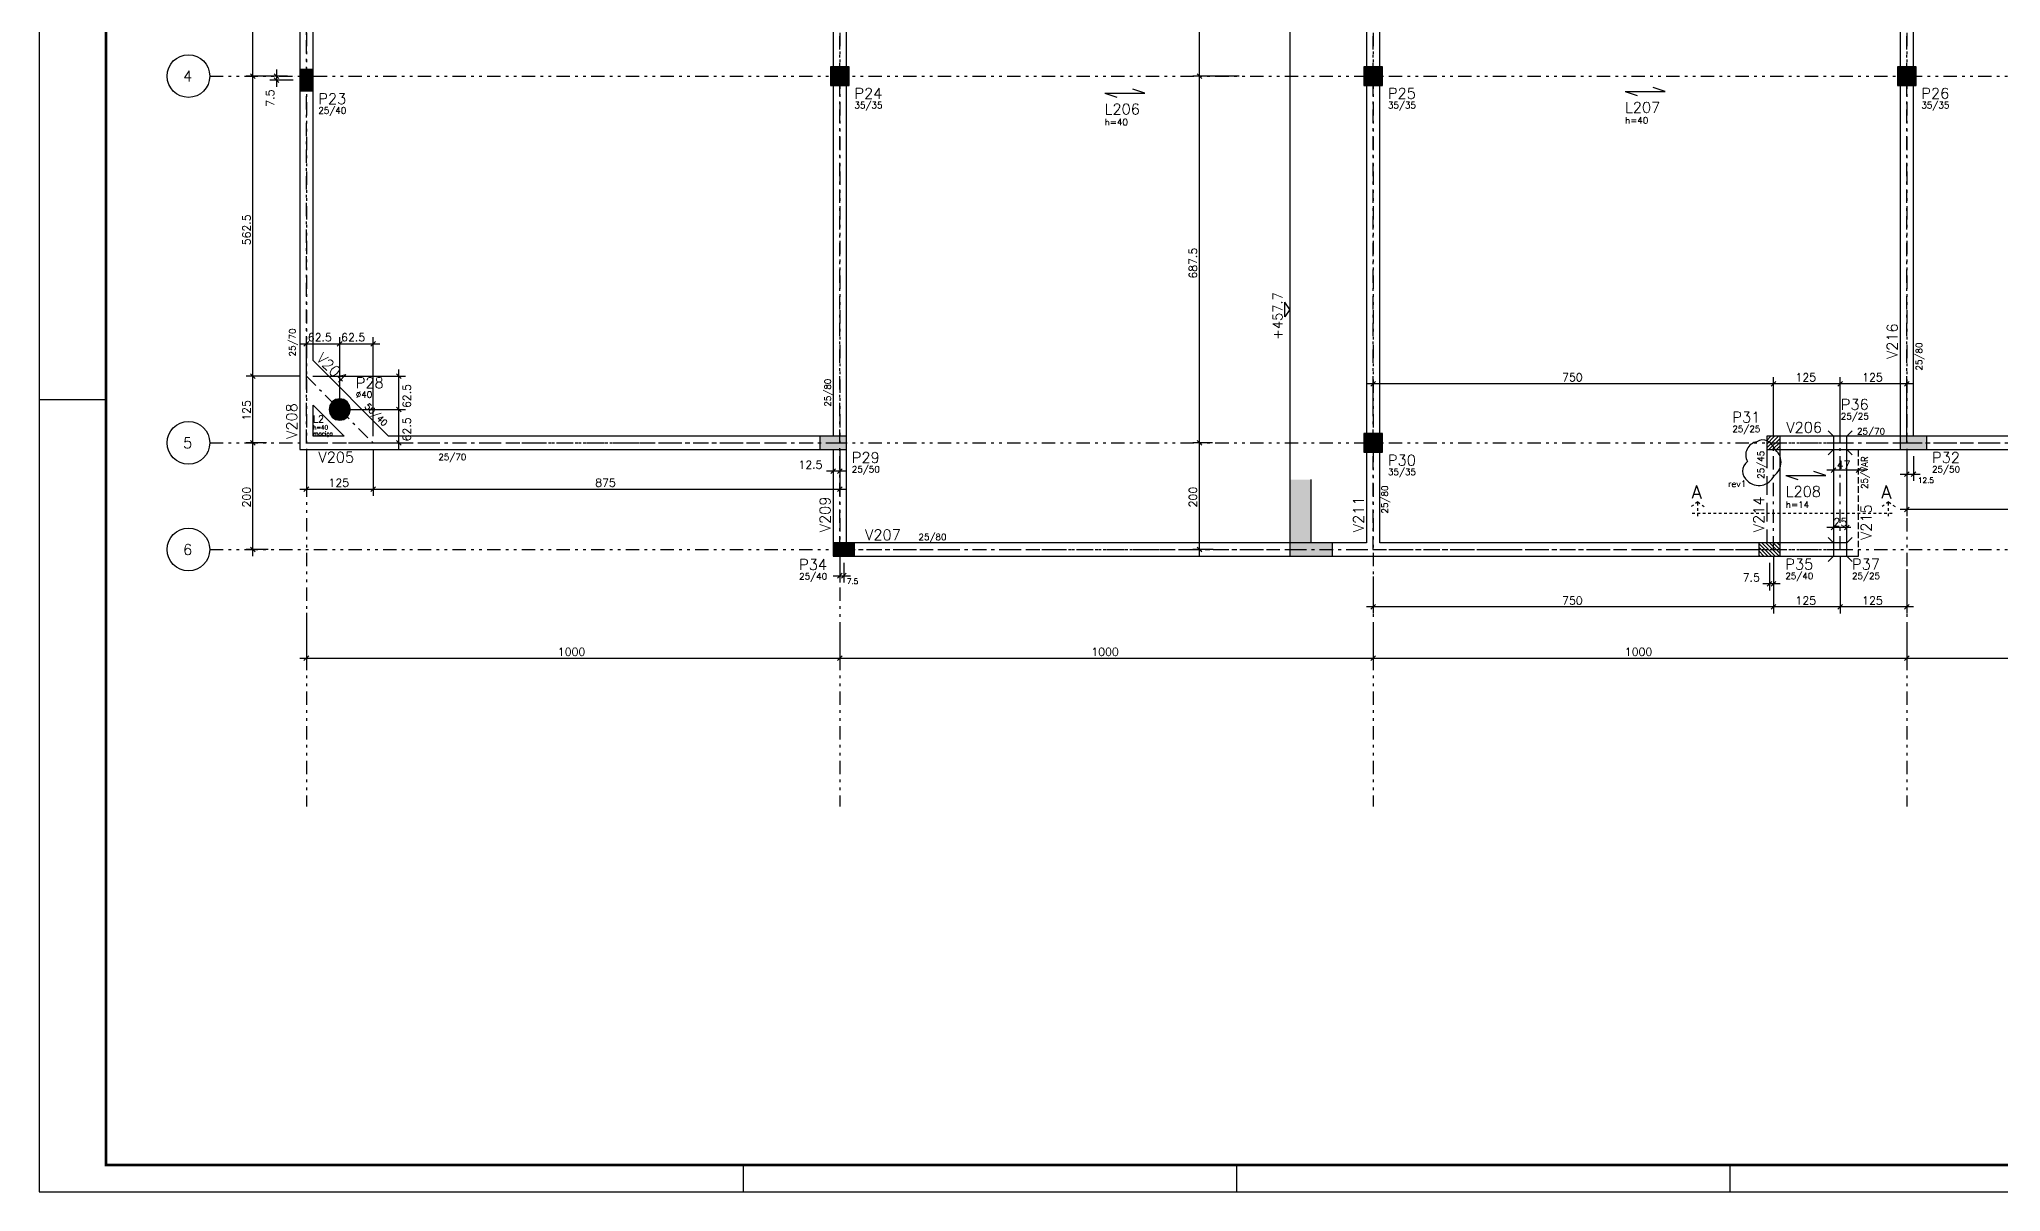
# Model space of a CAD drawing. Extents: x 259 to 378, y 4 to 88.
# Drawn here: x 259.2 to 332.7, y 4 to 47.2 of the extents above; entities that cross this region are included whole.
import ezdxf

# ---------------------------------------------------------------- set-up
doc = ezdxf.new("R2010")
doc.units = 0
doc.header["$MEASUREMENT"] = 0
for name, pattern in [('ESTILO_TQS_0001', [1, 0.7, -0.3]), ('ESTILO_TQS_0003', [0.91, 0.5, -0.2, 0.01, -0.2]), ('ESTILO_TQS_0004', [1.12, 0.5, -0.2, 0.01, -0.2, 0.01, -0.2]), ('ESTILO_TQS_0005', [0.4, 0.3, -0.1])]:
    doc.linetypes.add(name, pattern=pattern)
doc.layers.get('0').update_dxf_attribs({"linetype": 'CONTINUOUS'})
for name, color, linetype in [('1', 1, 'CONTINUOUS'), ('2', 2, 'CONTINUOUS'), ('3', 3, 'CONTINUOUS'), ('4', 4, 'CONTINUOUS'), ('6', 6, 'CONTINUOUS'), ('7', 7, 'CONTINUOUS'), ('9', 9, 'CONTINUOUS'), ('ARQ-FOLHA', 7, 'CONTINUOUS')]:
    doc.layers.add(name, color=color, linetype=linetype)
doc.styles.get("Standard").update_dxf_attribs({"font": 'ROMANS.SHX'})

# ---------------------------------------------------------------- blocks, each defined once
blk = doc.blocks.new('fla0')
at = {"layer": 'ARQ-FOLHA'}
for p, q in [((4982.29, 1431.998), (4982.29, 1347.898)), ((4982.29, 1377.598), (4984.79, 1377.598)), ((5008.69, 1347.898), (5008.69, 1348.898)), ((5027.19, 1347.898), (5027.19, 1348.898)), ((5045.69, 1347.898), (5045.69, 1348.898))]:
    blk.add_line(p, q, dxfattribs=at)
at = {"layer": 'ARQ-FOLHA', "const_width": 0.1}
blk.add_lwpolyline([(5100.19, 1430.998), (4984.79, 1430.998), (4984.79, 1348.898), (5100.19, 1348.898), (5100.19, 1430.998)], dxfattribs=at)
at = {"layer": 'ARQ-FOLHA'}
blk.add_lwpolyline([(4982.29, 1347.898), (5101.19, 1347.898)], dxfattribs=at)

msp = doc.modelspace()

# ---------------------------------------------------------------- linework, layer by layer
at = {"color": 10, "linetype": 'Continuous'}
msp.add_lwpolyline([(323.24434, 30.69312, 0.52056705), (324.24123, 30.87982, 0.52056705), (324.24123, 31.89507, 0.52056705), (323.60039, 32.15552, 0.52056705), (323.24434, 31.4126, 0.52056705)], format="xyb", close=True, dxfattribs=at)
at = {"layer": '1', "linetype": 'Continuous'}
for p, q in [((267.21467, 45.61351), (267.21467, 57.71351)), ((302.69768, 45.61351), (302.69768, 57.71351)), ((268.09608, 45.86351), (266.96467, 45.86351)), ((268.09608, 45.86351), (266.96467, 45.86351)), ((267.30306, 45.77512), (267.12629, 45.9519)), ((267.30306, 45.77512), (267.12629, 45.9519)), ((267.21467, 34.36351), (267.21467, 46.11351)), ((268.50528, 45.86351), (267.84649, 45.86351)), ((268.71682, 45.71351), (267.84649, 45.71351)), ((268.0081, 45.9519), (268.18487, 45.77512)), ((268.0081, 45.8019), (268.18487, 45.62512)), ((268.09649, 46.11351), (268.09649, 45.46351)), ((304.19347, 45.86351), (302.44768, 45.86351)), ((304.19347, 45.86351), (302.44768, 45.86351)), ((302.78606, 45.77512), (302.60929, 45.9519)), ((302.78606, 45.77512), (302.60929, 45.9519)), ((302.69768, 31.86351), (302.69768, 46.11351)), ((269.21682, 34.86351), (269.21682, 36.07944)), ((270.46682, 33.61351), (270.46682, 36.07944)), ((270.46682, 33.61351), (270.46682, 36.07944)), ((271.71682, 32.36351), (271.71682, 36.07944)), ((268.96682, 35.82944), (270.71682, 35.82944)), ((269.12843, 35.74105), (269.30521, 35.91782)), ((270.21682, 35.82944), (271.96682, 35.82944)), ((270.37843, 35.74105), (270.55521, 35.91782)), ((270.37843, 35.74105), (270.55521, 35.91782)), ((271.62843, 35.74105), (271.80521, 35.91782)), ((268.96682, 34.61351), (266.96467, 34.61351)), ((268.96682, 34.61351), (266.96467, 34.61351)), ((267.30306, 34.52512), (267.12629, 34.7019)), ((267.30306, 34.52512), (267.12629, 34.7019)), ((267.21467, 31.86351), (267.21467, 34.86351)), ((269.45524, 34.61351), (272.93586, 34.61351)), ((272.77425, 34.52512), (272.59747, 34.7019)), ((272.68586, 33.11351), (272.68586, 34.86351)), ((309.21682, 33.38693), (309.21682, 34.57941)), ((324.21682, 32.36351), (324.21682, 34.57941)), ((324.21682, 32.36351), (324.21682, 34.57941)), ((326.71682, 32.36351), (326.71682, 34.57941)), ((326.71682, 32.36351), (326.71682, 34.57941)), ((329.21682, 32.36351), (329.21682, 34.57941)), ((324.46682, 34.32941), (308.96682, 34.32941)), ((309.30521, 34.4178), (309.12843, 34.24102)), ((326.96682, 34.32941), (323.96682, 34.32941)), ((324.30521, 34.4178), (324.12843, 34.24102)), ((324.30521, 34.4178), (324.12843, 34.24102)), ((329.46682, 34.32941), (326.46682, 34.32941)), ((326.80521, 34.4178), (326.62843, 34.24102)), ((326.80521, 34.4178), (326.62843, 34.24102)), ((329.30521, 34.4178), (329.12843, 34.24102)), ((270.71682, 33.36351), (272.93586, 33.36351)), ((271.72011, 33.36351), (272.93586, 33.36351)), ((272.77425, 33.27512), (272.59747, 33.4519)), ((272.77425, 33.27512), (272.59747, 33.4519)), ((272.68586, 31.86351), (272.68586, 33.61351)), ((267.21467, 27.86351), (267.21467, 32.36351)), ((302.69768, 27.86351), (302.69768, 32.36351)), ((323.96682, 31.92366), (324.40667, 32.36351)), ((323.96682, 32.06508), (324.26525, 32.36351)), ((323.96682, 32.2065), (324.12382, 32.36351)), ((323.96682, 32.34792), (323.9824, 32.36351)), ((326.46682, 32.36351), (326.26682, 32.56351)), ((326.96682, 32.36351), (327.16682, 32.56351)), ((267.72399, 32.11351), (266.96467, 32.11351)), ((267.72399, 32.11351), (266.96467, 32.11351)), ((267.30306, 32.02512), (267.12629, 32.2019)), ((267.30306, 32.02512), (267.12629, 32.2019)), ((269.21682, 31.86351), (269.21682, 30.12996)), ((271.71682, 31.86351), (271.71682, 30.12996)), ((272.07167, 32.11351), (272.93586, 32.11351)), ((272.77425, 32.02512), (272.59747, 32.2019)), ((289.21682, 31.86351), (289.21682, 30.80501)), ((303.1866, 32.11351), (302.44768, 32.11351)), ((303.1866, 32.11351), (302.44768, 32.11351)), ((302.78606, 32.02512), (302.60929, 32.2019)), ((302.78606, 32.02512), (302.60929, 32.2019)), ((324.04809, 31.86351), (324.46682, 32.28224)), ((324.18951, 31.86351), (324.46682, 32.14082)), ((324.33093, 31.86351), (324.46682, 31.9994)), ((326.46682, 31.86351), (326.26682, 31.66351)), ((326.96682, 31.86351), (327.16682, 31.66351)), ((329.21682, 31.86351), (329.21682, 29.36837)), ((329.21682, 31.86351), (329.21682, 30.68671)), ((271.71682, 31.2486), (271.71682, 30.12996)), ((289.46682, 31.05501), (288.71682, 31.05501)), ((289.05521, 31.1434), (288.87843, 30.96662)), ((288.96682, 31.61351), (288.96682, 30.80501)), ((289.30521, 31.1434), (289.12843, 30.96662)), ((289.21682, 31.25822), (289.21682, 30.12996)), ((327.7053, 31.09413), (326.21682, 31.09413)), ((326.55521, 31.18252), (326.37843, 31.00574)), ((327.49521, 31.18252), (327.31843, 31.00574)), ((328.96682, 30.93671), (329.71682, 30.93671)), ((329.12843, 30.84832), (329.30521, 31.0251)), ((329.37843, 30.84832), (329.55521, 31.0251)), ((329.46682, 31.61351), (329.46682, 30.68671)), ((268.96682, 30.37996), (271.96682, 30.37996)), ((269.12843, 30.29158), (269.30521, 30.46835)), ((271.46682, 30.37996), (289.46682, 30.37996)), ((271.62843, 30.29158), (271.80521, 30.46835)), ((271.62843, 30.29158), (271.80521, 30.46835)), ((289.12843, 30.29158), (289.30521, 30.46835)), ((349.46682, 29.61837), (328.96682, 29.61837)), ((329.30521, 29.70676), (329.12843, 29.52998)), ((327.12127, 28.94173), (326.21682, 28.94173)), ((326.55521, 29.03012), (326.37843, 28.85335)), ((327.05521, 29.03012), (326.87843, 28.85335)), ((267.78597, 28.11351), (266.96467, 28.11351)), ((267.30306, 28.02512), (267.12629, 28.2019)), ((303.21449, 28.11351), (302.44768, 28.11351)), ((302.78606, 28.02512), (302.60929, 28.2019)), ((323.66682, 28.34268), (324.14599, 27.86351)), ((323.66682, 28.20126), (324.00457, 27.86351)), ((323.66682, 28.05984), (323.86315, 27.86351)), ((323.78741, 28.36351), (324.28741, 27.86351)), ((323.92884, 28.36351), (324.42884, 27.86351)), ((324.07026, 28.36351), (324.46682, 27.96694)), ((324.21168, 28.36351), (324.46682, 28.10837)), ((324.3531, 28.36351), (324.46682, 28.24979)), ((326.46682, 28.36351), (326.26682, 28.56351)), ((326.96682, 28.36351), (327.16682, 28.56351)), ((289.12843, 27.04551), (289.30521, 27.22228)), ((289.21682, 27.86351), (289.21682, 26.88389)), ((289.27843, 27.04551), (289.45521, 27.22228)), ((289.36682, 27.61351), (289.36682, 26.88389)), ((323.66682, 27.91842), (323.72173, 27.86351)), ((324.06682, 27.61351), (324.06682, 26.57887)), ((324.21682, 27.86351), (324.21682, 25.71239)), ((324.21682, 27.86351), (324.21682, 26.57887)), ((324.21682, 27.86351), (324.21682, 25.71239)), ((326.46682, 27.86351), (326.26682, 27.66351)), ((326.71682, 27.86351), (326.71682, 25.71239)), ((326.71682, 27.86351), (326.71682, 25.71239)), ((326.96682, 27.86351), (327.16682, 27.66351)), ((329.21682, 27.37557), (329.21682, 25.71239)), ((288.96682, 27.13389), (289.61682, 27.13389)), ((309.21682, 27.10861), (309.21682, 25.71239)), ((324.46682, 26.82887), (323.81682, 26.82887)), ((324.15521, 26.91726), (323.97843, 26.74048)), ((324.30521, 26.91726), (324.12843, 26.74048)), ((324.46682, 25.96239), (308.96682, 25.96239)), ((309.30521, 26.05078), (309.12843, 25.874)), ((326.96682, 25.96239), (323.96682, 25.96239)), ((324.30521, 26.05078), (324.12843, 25.874)), ((324.30521, 26.05078), (324.12843, 25.874)), ((329.46682, 25.96239), (326.46682, 25.96239)), ((326.80521, 26.05078), (326.62843, 25.874)), ((326.80521, 26.05078), (326.62843, 25.874)), ((329.30521, 26.05078), (329.12843, 25.874)), ((269.21682, 25.7348), (269.21682, 23.78903)), ((289.21682, 25.37601), (289.21682, 23.78903)), ((289.21682, 25.37601), (289.21682, 23.78903)), ((309.21682, 25.08284), (309.21682, 23.78903)), ((309.21682, 25.08284), (309.21682, 23.78903)), ((329.21682, 24.94808), (329.21682, 23.78903)), ((329.21682, 24.94808), (329.21682, 23.78903)), ((268.96682, 24.03903), (289.46682, 24.03903)), ((269.12843, 23.95064), (269.30521, 24.12741)), ((288.96682, 24.03903), (309.46682, 24.03903)), ((289.12843, 23.95064), (289.30521, 24.12741)), ((289.12843, 23.95064), (289.30521, 24.12741)), ((308.96682, 24.03903), (329.46682, 24.03903)), ((309.12843, 23.95064), (309.30521, 24.12741)), ((309.12843, 23.95064), (309.30521, 24.12741)), ((328.96682, 24.03903), (349.46682, 24.03903)), ((329.12843, 23.95064), (329.30521, 24.12741)), ((329.12843, 23.95064), (329.30521, 24.12741))]:
    msp.add_line(p, q, dxfattribs=at)
at = {"layer": '1', "color": 4, "linetype": 'ESTILO_TQS_0005', "ltscale": 0.3}
for p, q in [((321.37935, 29.899), (321.06392, 29.6748)), ((321.17144, 29.47588), (328.66932, 29.47588)), ((321.37935, 29.35872), (321.37935, 29.899)), ((321.37935, 29.899), (321.69477, 29.6748)), ((328.53679, 29.899), (328.22137, 29.6748)), ((328.53679, 29.35872), (328.53679, 29.899)), ((328.53679, 29.899), (328.85222, 29.6748))]:
    msp.add_line(p, q, dxfattribs=at)
at = {"layer": '1', "linetype": 'Continuous'}
for points in [[(268.96682, 45.31351), (269.46682, 45.31351), (269.46682, 46.11351)], [(268.96682, 45.31351), (269.46682, 46.11351), (268.96682, 46.11351)], [(268.96682, 45.31351), (268.96682, 46.11351), (268.96682, 45.31351)], [(288.86682, 45.51351), (289.56682, 45.51351), (289.56682, 46.21351)], [(288.86682, 45.51351), (289.56682, 46.21351), (288.86682, 46.21351)], [(288.86682, 45.51351), (288.86682, 46.21351), (288.86682, 45.51351)], [(308.86682, 45.51351), (309.56682, 45.51351), (309.56682, 46.21351)], [(308.86682, 45.51351), (309.56682, 46.21351), (308.86682, 46.21351)], [(308.86682, 45.51351), (308.86682, 46.21351), (308.86682, 45.51351)], [(328.86682, 45.51351), (329.56682, 45.51351), (329.56682, 46.21351)], [(328.86682, 45.51351), (329.56682, 46.21351), (328.86682, 46.21351)], [(328.86682, 45.51351), (328.86682, 46.21351), (328.86682, 45.51351)], [(270.86682, 33.36351), (270.09727, 33.51658), (270.06682, 33.36351)], [(270.86682, 33.36351), (270.06682, 33.36351), (270.09727, 33.21043)], [(270.86682, 33.36351), (270.18398, 33.64635), (270.09727, 33.51658)], [(270.86682, 33.36351), (270.09727, 33.21043), (270.18398, 33.08066)], [(270.86682, 33.36351), (270.31375, 33.73306), (270.18398, 33.64635)], [(270.86682, 33.36351), (270.18398, 33.08066), (270.31375, 32.99396)], [(270.86682, 33.36351), (270.46682, 33.76351), (270.31375, 33.73306)], [(270.86682, 33.36351), (270.31375, 32.99396), (270.46682, 32.96351)], [(270.86682, 33.36351), (270.61989, 33.73306), (270.46682, 33.76351)], [(270.86682, 33.36351), (270.46682, 32.96351), (270.61989, 32.99396)], [(270.86682, 33.36351), (270.74966, 33.64635), (270.61989, 33.73306)], [(270.86682, 33.36351), (270.61989, 32.99396), (270.74966, 33.08066)], [(270.86682, 33.36351), (270.83637, 33.51658), (270.74966, 33.64635)], [(270.86682, 33.36351), (270.74966, 33.08066), (270.83637, 33.21043)], [(270.86682, 33.36351), (270.83637, 33.21043), (270.86682, 33.36351)], [(289.46682, 31.86351), (289.46682, 32.36351), (288.46682, 32.36351)], [(289.46682, 31.86351), (288.46682, 32.36351), (288.46682, 31.86351)], [(308.86682, 31.76351), (309.56682, 31.76351), (309.56682, 32.46351)], [(308.86682, 31.76351), (309.56682, 32.46351), (308.86682, 32.46351)], [(308.86682, 31.76351), (308.86682, 32.46351), (308.86682, 31.76351)], [(329.96682, 31.86351), (329.96682, 32.36351), (328.96682, 32.36351)], [(329.96682, 31.86351), (328.96682, 32.36351), (328.96682, 31.86351)], [(289.46682, 31.86351), (288.46682, 31.86351), (289.46682, 31.86351)], [(329.96682, 31.86351), (328.96682, 31.86351), (329.96682, 31.86351)], [(289.76682, 27.86351), (289.76682, 28.36351), (288.96682, 28.36351)], [(289.76682, 27.86351), (288.96682, 28.36351), (288.96682, 27.86351)], [(289.76682, 27.86351), (288.96682, 27.86351), (289.76682, 27.86351)]]:
    msp.add_solid(points, dxfattribs=at)
at = {"layer": '2', "linetype": 'ESTILO_TQS_0003'}
for p, q in [((269.21682, 45.71351), (269.21682, 57.61351)), ((289.21682, 45.86351), (289.21682, 57.46351)), ((309.21682, 45.86351), (309.21682, 57.46351)), ((329.21682, 45.86351), (329.21682, 57.46351)), ((269.21682, 34.61351), (269.21682, 45.71351)), ((289.21682, 32.11351), (289.21682, 45.86351)), ((309.21682, 32.11351), (309.21682, 45.86351)), ((329.21682, 32.11351), (329.21682, 45.86351)), ((269.21682, 32.11351), (269.21682, 34.61351)), ((269.21682, 34.61351), (270.46682, 33.36351)), ((270.46682, 33.36351), (271.71682, 32.11351)), ((269.21682, 32.11351), (271.71682, 32.11351)), ((271.71682, 32.11351), (289.21682, 32.11351)), ((289.21682, 28.11351), (289.21682, 32.11351)), ((309.21682, 28.11351), (309.21682, 32.11351)), ((324.21682, 32.11351), (326.71682, 32.11351)), ((324.21682, 28.11351), (324.21682, 32.11351)), ((326.71682, 32.11351), (329.21682, 32.11351)), ((326.71682, 28.11351), (326.71682, 32.11351)), ((329.21682, 32.11351), (349.21682, 32.11351)), ((289.21682, 28.11351), (309.21682, 28.11351)), ((309.21682, 28.11351), (324.21682, 28.11351)), ((324.21682, 28.11351), (326.71682, 28.11351))]:
    msp.add_line(p, q, dxfattribs=at)
at = {"layer": '2', "linetype": 'Continuous'}
for p, q in [((269.21682, 45.71351), (269.21682, 45.71351)), ((289.21682, 45.86351), (289.21682, 45.86351)), ((309.21682, 45.86351), (309.21682, 45.86351)), ((329.21682, 45.86351), (329.21682, 45.86351)), ((270.46682, 33.36351), (270.46682, 33.36351)), ((288.96682, 32.11351), (288.96682, 32.11351)), ((309.21682, 32.11351), (309.21682, 32.11351)), ((324.21682, 32.11351), (324.21682, 32.11351)), ((326.71682, 32.11351), (326.71682, 32.11351)), ((329.46682, 32.11351), (329.46682, 32.11351)), ((289.36682, 28.11351), (289.36682, 28.11351)), ((324.06682, 28.11351), (324.06682, 28.11351)), ((326.71682, 28.11351), (326.71682, 28.11351))]:
    msp.add_line(p, q, dxfattribs=at)
at = {"layer": '3', "linetype": 'Continuous'}
for p, q in [((268.34608, 45.86351), (268.34608, 45.86351)), ((268.34608, 45.86351), (268.34608, 45.86351)), ((268.75528, 45.86351), (268.75528, 45.86351)), ((268.96682, 45.71351), (268.96682, 45.71351)), ((304.44347, 45.86351), (304.44347, 45.86351)), ((304.44347, 45.86351), (304.44347, 45.86351)), ((299.14689, 45.22445), (300.64689, 45.22445)), ((299.14689, 45.22445), (299.59689, 45.07445)), ((300.64689, 45.22445), (300.19689, 45.37445)), ((318.65516, 45.28926), (320.15516, 45.28926)), ((318.65516, 45.28926), (319.10516, 45.13926)), ((320.15516, 45.28926), (319.70516, 45.43926)), ((305.90411, 36.84308), (305.90411, 37.38623)), ((306.09128, 37.11466), (305.90411, 37.38623)), ((306.09128, 37.11466), (305.90411, 36.84308)), ((269.21682, 34.61351), (269.21682, 34.61351)), ((269.21682, 34.61351), (269.21682, 34.61351)), ((269.21682, 34.61351), (269.21682, 34.61351)), ((270.46682, 33.36351), (270.46682, 33.36351)), ((270.46682, 33.36351), (270.46682, 33.36351)), ((309.21682, 33.13693), (309.21682, 33.13693)), ((267.97399, 32.11351), (267.97399, 32.11351)), ((267.97399, 32.11351), (267.97399, 32.11351)), ((269.21682, 32.11351), (269.21682, 32.11351)), ((271.71682, 32.11351), (271.71682, 32.11351)), ((271.71682, 32.11351), (271.71682, 32.11351)), ((288.96682, 31.86351), (288.96682, 31.86351)), ((289.21682, 32.11351), (289.21682, 32.11351)), ((303.4366, 32.11351), (303.4366, 32.11351)), ((303.4366, 32.11351), (303.4366, 32.11351)), ((324.21682, 32.11351), (324.21682, 32.11351)), ((324.21682, 32.11351), (324.21682, 32.11351)), ((326.46682, 32.11351), (326.46682, 30.36351)), ((326.71682, 32.11351), (326.71682, 32.11351)), ((326.71682, 32.11351), (326.71682, 32.11351)), ((329.21682, 32.11351), (329.21682, 32.11351)), ((329.21682, 32.11351), (329.21682, 32.11351)), ((329.21682, 32.11351), (329.21682, 32.11351)), ((329.46682, 31.86351), (329.46682, 31.86351)), ((271.71682, 31.4986), (271.71682, 31.4986)), ((289.21682, 31.50822), (289.21682, 31.50822)), ((326.18135, 30.88538), (325.73135, 31.03538)), ((324.68135, 30.88538), (326.18135, 30.88538)), ((324.68135, 30.88538), (325.13135, 30.73538)), ((268.03597, 28.11351), (268.03597, 28.11351)), ((289.21682, 28.11351), (289.21682, 28.11351)), ((303.46449, 28.11351), (303.46449, 28.11351)), ((324.21682, 28.11351), (324.21682, 28.11351)), ((324.21682, 28.11351), (324.21682, 28.11351)), ((324.21682, 28.11351), (324.21682, 28.11351)), ((326.71682, 28.11351), (326.71682, 28.11351)), ((326.71682, 28.11351), (326.71682, 28.11351)), ((289.36682, 27.86351), (289.36682, 27.86351)), ((309.21682, 27.35861), (309.21682, 27.35861)), ((324.06682, 27.86351), (324.06682, 27.86351)), ((324.46682, 27.86351), (327.40682, 27.86351)), ((329.21682, 27.62557), (329.21682, 27.62557)), ((269.21682, 25.9848), (269.21682, 25.9848)), ((289.21682, 25.62601), (289.21682, 25.62601)), ((289.21682, 25.62601), (289.21682, 25.62601)), ((309.21682, 25.33284), (309.21682, 25.33284)), ((309.21682, 25.33284), (309.21682, 25.33284)), ((329.21682, 25.19808), (329.21682, 25.19808)), ((329.21682, 25.19808), (329.21682, 25.19808))]:
    msp.add_line(p, q, dxfattribs=at)
at = {"layer": '3', "linetype": 'ESTILO_TQS_0005', "ltscale": 0.8}
msp.add_line((327.40682, 27.86351), (327.40682, 31.86351), dxfattribs=at)
at = {"layer": '3', "linetype": 'Continuous'}
for points in [[(268.96682, 57.21351), (268.96682, 46.11351)], [(269.46682, 46.11351), (269.46682, 57.21351)], [(288.96682, 57.11351), (288.96682, 46.21351)], [(289.46682, 46.21351), (289.46682, 57.11351)], [(308.96682, 57.11351), (308.96682, 46.21351)], [(309.46682, 46.21351), (309.46682, 57.11351)], [(328.96682, 57.11351), (328.96682, 46.21351)], [(329.46682, 46.21351), (329.46682, 57.11351)], [(268.96682, 45.31351), (268.96682, 34.61351)], [(269.46682, 35.19789), (269.46682, 45.31351)], [(288.96682, 45.51351), (288.96682, 32.36351)], [(289.46682, 32.36351), (289.46682, 45.51351)], [(308.96682, 45.51351), (308.96682, 32.46351)], [(309.46682, 32.46351), (309.46682, 45.51351)], [(328.96682, 45.51351), (328.96682, 32.36351)], [(329.46682, 32.36351), (329.46682, 45.51351)], [(268.96682, 34.61351), (268.96682, 31.86351)], [(272.30121, 32.36351), (269.46682, 35.19789)], [(269.46682, 32.36351), (269.46682, 33.52912)], [(269.46682, 33.52912), (270.63244, 32.36351)], [(270.63244, 32.36351), (269.46682, 32.36351)], [(288.46682, 32.36351), (272.30121, 32.36351)], [(326.46682, 32.36351), (324.46682, 32.36351)], [(328.96682, 32.36351), (326.96682, 32.36351)], [(348.96682, 32.36351), (329.96682, 32.36351)], [(268.96682, 31.86351), (271.71682, 31.86351)], [(271.71682, 31.86351), (288.46682, 31.86351)], [(288.96682, 31.86351), (288.96682, 28.36351)], [(289.46682, 28.36351), (289.46682, 31.86351)], [(308.96682, 31.76351), (308.96682, 28.36351)], [(309.46682, 28.36351), (309.46682, 31.76351)], [(324.46682, 31.86351), (326.46682, 31.86351)], [(324.46682, 28.36351), (324.46682, 31.86351)], [(326.46682, 31.86351), (326.46682, 28.36351)], [(326.96682, 31.86351), (328.96682, 31.86351)], [(326.96682, 28.36351), (326.96682, 31.86351)], [(329.96682, 31.86351), (348.96682, 31.86351)], [(308.96682, 28.36351), (289.76682, 28.36351)], [(323.66682, 28.36351), (309.46682, 28.36351)], [(326.46682, 28.36351), (324.46682, 28.36351)], [(289.76682, 27.86351), (309.21682, 27.86351)], [(309.21682, 27.86351), (323.66682, 27.86351)]]:
    msp.add_lwpolyline(points, dxfattribs=at)
at = {"layer": '3', "linetype": 'ESTILO_TQS_0001'}
msp.add_lwpolyline([(323.96682, 31.86351), (323.96682, 28.36351)], dxfattribs=at)
at = {"layer": '4', "linetype": 'ESTILO_TQS_0004'}
for p, q in [((269.21682, 76.08982), (269.21682, 18.48469)), ((289.21682, 76.08982), (289.21682, 18.48469)), ((309.21682, 76.08982), (309.21682, 18.48469)), ((329.21682, 76.08982), (329.21682, 18.48469)), ((265.5954, 45.86351), (354.8984, 45.86351)), ((265.5954, 32.11351), (354.8984, 32.11351)), ((265.5954, 28.11351), (354.8984, 28.11351))]:
    msp.add_line(p, q, dxfattribs=at)
at = {"layer": '4', "linetype": 'Continuous'}
for p, q in [((306.09128, 69.96351), (306.09128, 27.86351)), ((306.09128, 30.73688), (306.09128, 27.86351)), ((306.89128, 28.36351), (306.89128, 30.73688)), ((307.69128, 28.36351), (306.89128, 28.36351)), ((307.69128, 27.86351), (307.69128, 28.36351)), ((306.09128, 27.86351), (307.69128, 27.86351))]:
    msp.add_line(p, q, dxfattribs=at)
for centre in [(264.7954, 45.86351), (264.7954, 32.11351), (264.7954, 28.11351)]:
    msp.add_circle(centre, 0.8, dxfattribs=at)
at = {"layer": '6', "linetype": 'Continuous'}
for points in [[(268.96682, 45.31351), (269.46682, 45.31351), (269.46682, 46.11351), (268.96682, 46.11351), (268.96682, 45.31351)], [(288.86682, 45.51351), (289.56682, 45.51351), (289.56682, 46.21351), (288.86682, 46.21351), (288.86682, 45.51351)], [(308.86682, 45.51351), (309.56682, 45.51351), (309.56682, 46.21351), (308.86682, 46.21351), (308.86682, 45.51351)], [(328.86682, 45.51351), (329.56682, 45.51351), (329.56682, 46.21351), (328.86682, 46.21351), (328.86682, 45.51351)], [(270.86682, 33.36351), (270.83637, 33.51658), (270.74966, 33.64635), (270.61989, 33.73306), (270.46682, 33.76351), (270.31375, 33.73306), (270.18398, 33.64635), (270.09727, 33.51658), (270.06682, 33.36351), (270.09727, 33.21043), (270.18398, 33.08066), (270.31375, 32.99396), (270.46682, 32.96351), (270.61989, 32.99396), (270.74966, 33.08066), (270.83637, 33.21043), (270.86682, 33.36351)], [(289.46682, 31.86351), (289.46682, 32.36351), (288.46682, 32.36351), (288.46682, 31.86351), (289.46682, 31.86351)], [(308.86682, 31.76351), (309.56682, 31.76351), (309.56682, 32.46351), (308.86682, 32.46351), (308.86682, 31.76351)], [(323.96682, 31.86351), (324.46682, 31.86351), (324.46682, 32.36351), (323.96682, 32.36351), (323.96682, 31.86351)], [(326.46682, 31.86351), (326.96682, 31.86351), (326.96682, 32.36351), (326.46682, 32.36351), (326.46682, 31.86351)], [(326.46682, 32.11351), (326.71682, 32.11351), (326.71682, 32.36351), (326.46682, 32.36351), (326.46682, 32.11351)], [(329.96682, 31.86351), (329.96682, 32.36351), (328.96682, 32.36351), (328.96682, 31.86351), (329.96682, 31.86351)], [(289.76682, 27.86351), (289.76682, 28.36351), (288.96682, 28.36351), (288.96682, 27.86351), (289.76682, 27.86351)], [(324.46682, 27.86351), (324.46682, 28.36351), (323.66682, 28.36351), (323.66682, 27.86351), (324.46682, 27.86351)], [(326.46682, 27.86351), (326.96682, 27.86351), (326.96682, 28.36351), (326.46682, 28.36351), (326.46682, 27.86351)]]:
    msp.add_lwpolyline(points, dxfattribs=at)
at = {"layer": '9', "linetype": 'Continuous'}
for points in [[(306.09128, 27.86351), (306.89128, 28.36351), (306.89128, 30.73688)], [(306.09128, 27.86351), (306.89128, 30.73688), (306.09128, 30.73688)], [(306.09128, 27.86351), (306.09128, 30.73688), (306.09128, 27.86351)], [(306.09128, 27.86351), (307.69128, 27.86351), (307.69128, 28.36351)], [(306.09128, 27.86351), (307.69128, 28.36351), (306.89128, 28.36351)]]:
    msp.add_solid(points, dxfattribs=at)

# ---------------------------------------------------------------- block references
msp.add_blockref('fla0', (-4723.08699, -1343.86009))

# ---------------------------------------------------------------- texts
at = {"layer": '3', "linetype": 'Continuous'}
for s, p in [('7.5', (268.00649, 44.71351)), ('562.5', (267.12467, 39.51851)), ('687.5', (302.60768, 38.26851)), ('62.5', (273.13208, 33.41851)), ('125', (267.12467, 32.94351)), ('62.5', (273.13208, 32.16851)), ('200', (267.12467, 29.69351)), ('200', (302.60768, 29.69351))]:
    msp.add_text(s, height=0.3, rotation=90, dxfattribs=at).set_placement(p)
for s, height, p in [('L207', 0.4, (318.65516, 44.48926)), ('L206', 0.4, (299.14689, 44.42445)), ('62.5', 0.3, (269.27182, 35.91944)), ('62.5', 0.3, (270.52182, 35.91944)), ('750', 0.3, (316.29682, 34.41941)), ('125', 0.3, (325.04682, 34.41941)), ('125', 0.3, (327.54682, 34.41941)), ('L2', 0.256, (269.47172, 32.87806)), ('12.5', 0.3, (287.66682, 31.14501)), ('47', 0.3, (326.59024, 31.14357)), ('125', 0.3, (270.04682, 30.46996)), ('875', 0.3, (280.04682, 30.46996)), ('L208', 0.4, (324.68135, 30.08538)), ('12.5', 0.2, (329.63678, 30.60903)), ('25', 0.3, (326.46926, 28.988)), ('7.5', 0.3, (323.06682, 26.91887)), ('7.5', 0.2, (289.48132, 26.82221)), ('750', 0.3, (316.29682, 26.05239)), ('125', 0.3, (325.04682, 26.05239)), ('125', 0.3, (327.54682, 26.05239)), ('1000', 0.3, (278.64682, 24.12903)), ('1000', 0.3, (298.64682, 24.12903)), ('1000', 0.3, (318.64682, 24.12903))]:
    msp.add_text(s, height=height, dxfattribs=at).set_placement(p)
at = {"layer": '4', "linetype": 'Continuous'}
for s, p in [('4', (264.5954, 45.66351)), ('5', (264.5954, 31.91351)), ('6', (264.5954, 27.91351))]:
    msp.add_text(s, height=0.4, dxfattribs=at).set_placement(p)
at = {"layer": '6', "linetype": 'Continuous'}
for s, p in [('P23', (269.66682, 44.81351)), ('P24', (289.76682, 45.01351)), ('P25', (309.76682, 45.01351)), ('P26', (329.76682, 45.01351)), ('P28', (271.07035, 34.16378)), ('P31', (322.68008, 32.87476)), ('P36', (326.74586, 33.35204)), ('V206', (324.70355, 32.49166)), ('V205', (269.67113, 31.37241)), ('P29', (289.66682, 31.36351)), ('P30', (309.76682, 31.26351)), ('P32', (330.16682, 31.36351)), ('V207', (290.16682, 28.46351)), ('P34', (287.69285, 27.34909)), ('P35', (324.66682, 27.36351)), ('P37', (327.16682, 27.36351))]:
    msp.add_text(s, height=0.4, dxfattribs=at).set_placement(p)
for s, rotation, p in [('V216', 90, (328.87535, 35.2535)), ('V204', 315, (269.5589, 35.24765)), ('V208', 90, (268.86682, 32.26351)), ('V209', 90, (288.86682, 28.76351)), ('V211', 90, (308.86682, 28.76351)), ('V214', 90, (323.86682, 28.76351)), ('V215', 90, (327.90034, 28.47077))]:
    msp.add_text(s, height=0.4, rotation=rotation, dxfattribs=at).set_placement(p)
at = {"layer": '7', "linetype": 'Continuous'}
for s, height, p in [('35/35', 0.24, (289.76682, 44.65351)), ('35/35', 0.24, (309.76682, 44.65351)), ('35/35', 0.24, (329.76682, 44.65351)), ('25/40', 0.24, (269.66682, 44.45351)), ('h=40', 0.24, (299.14689, 44.01645)), ('h=40', 0.24, (318.65516, 44.08126)), ('%%c40', 0.24, (271.07035, 33.80378)), ('25/25', 0.24, (326.74586, 32.99204)), ('h=40', 0.1536, (269.47172, 32.61694)), ('maciça', 0.1536, (269.47172, 32.3836)), ('25/25', 0.24, (322.68008, 32.51476)), ('25/70', 0.24, (327.35503, 32.42749)), ('25/70', 0.24, (274.16671, 31.46326)), ('25/50', 0.24, (289.66682, 31.00351)), ('35/35', 0.24, (309.76682, 30.90351)), ('25/50', 0.24, (330.16682, 31.00351)), ('h=14', 0.24, (324.68135, 29.67738)), ('25/80', 0.24, (292.16682, 28.46351)), ('25/40', 0.24, (287.69285, 26.98909)), ('25/40', 0.24, (324.66682, 27.00351)), ('25/25', 0.24, (327.16682, 27.00351))]:
    msp.add_text(s, height=height, dxfattribs=at).set_placement(p)
for s, height, rotation, p in [('+457.7', 0.36, 90, (305.80973, 35.97407)), ('25/70', 0.24, 90, (268.81403, 35.35121)), ('25/80', 0.24, 90, (329.7965, 34.82423)), ('25/80', 0.24, 90, (288.88393, 33.46847)), ('50/40', 0.24, 315, (271.37733, 33.4588)), ('25/45', 0.24, 90, (323.86682, 30.76351)), ('25/VAR', 0.24, 90, (327.75304, 30.38411)), ('25/80', 0.24, 90, (309.76682, 29.46351))]:
    msp.add_text(s, height=height, rotation=rotation, dxfattribs=at).set_placement(p)
at = {"layer": '7', "color": 4, "linetype": 'Continuous'}
for p in [(321.15519, 30.03034), (328.26649, 30.03034)]:
    msp.add_text('A', height=0.48, dxfattribs=at).set_placement(p)
at = {"layer": '7', "color": 10, "linetype": 'Continuous'}
msp.add_text('rev1', height=0.24, dxfattribs=at).set_placement((322.51272, 30.45857))

doc.saveas('drawing.dxf')
